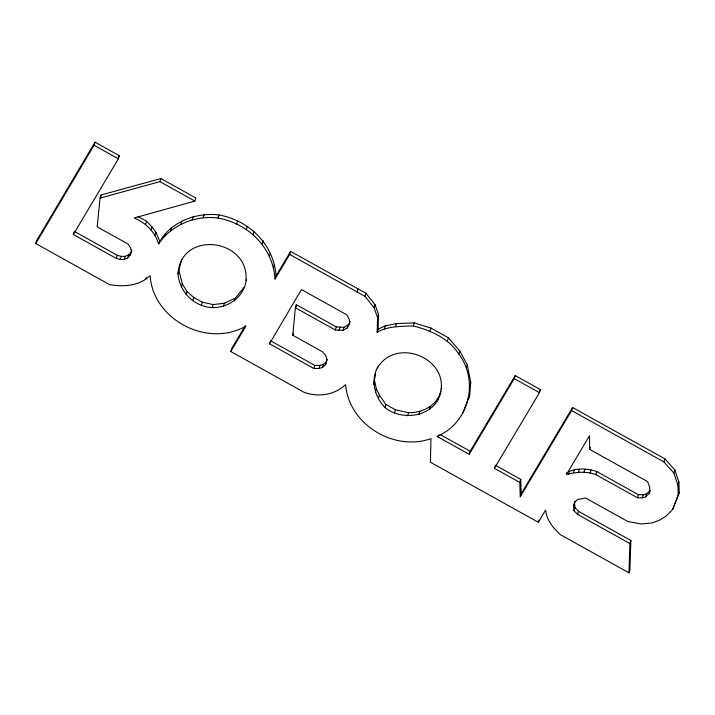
<?xml version="1.0" encoding="UTF-8"?>
<svg xmlns="http://www.w3.org/2000/svg" width="715" height="715" viewBox="0 0 715 715"><rect width="100%" height="100%" fill="white"/><g stroke="black" fill="none" stroke-linecap="round" stroke-linejoin="round"><path stroke-width="1.07" d="M245.209 325.834L231.749 348.437L230.775 351.521L303.902 392.195C317.773 397.549 334.826 395.082 345.613 384.572C348.75 424.415 393.965 451.8 430.975 438.635L430.403 462.23L538.332 522.263L545.634 510.001C546.51 520.163 553.276 528.126 560.48 534.722L628.968 572.822L629.897 543.525L577.613 514.434L573.984 510.68L573.609 506.157L574.619 502.341L577.702 499.49L585.487 497.962L627.913 521.566L641.364 523.979L652.491 522.888L659.355 520.225L666.058 516.159L672.627 509.572L679.25 492.537L678.875 482.008L674.88 469.987L664.905 458.833L572.581 407.479L571.607 410.562L520.234 496.853L519.769 482.446L494.396 468.334L539.441 392.669L540.415 389.586L515.211 375.563L514.237 378.646L469.192 454.311L436.919 436.356C468.79 423.575 479.434 381.229 458.824 354.059C448.636 338.267 430.931 330.393 413.297 325.969C401.088 326.371 388.165 326.058 377.154 332.18L377.574 317.621L378.539 314.529L375.044 304.697L366.035 293.32L290.63 251.385L276.053 275.874L275.078 278.957C272.942 247.569 248.436 223.572 218.093 218.057C195.436 215.001 171.546 224.894 158.578 243.887C155.048 231.866 145.61 222.633 134.143 217.986L194.891 201.085L195.856 198.001L160.884 178.544L101.012 195.025L100.037 198.109L97.16 226.843L128.101 244.056L130.38 247.587L131.426 251.09M377.154 332.18L378.128 329.088L378.539 314.529M575.083 501.161L574.583 503.065L574.958 507.587L578.578 511.35L630.871 540.442L629.942 569.739L628.968 572.822M468.754 398.335L469.728 395.252L470.711 382.31L467.279 364.856L459.799 350.976L448.394 337.766L430.993 328.087L414.271 322.885L396.432 323.6L385.349 325.87L378.128 329.088M270.145 341.743L269.492 343.799L313.903 368.502L318.979 368.484L322.483 367.439L325.522 364.686L326.943 359.556L325.629 355.257L322.349 351.7L292.775 335.255L295.375 307.772L296.35 304.688L336.264 326.889L343.969 327.264L348.116 324.976L350.144 321.562M296.135 306.887L296.35 304.688M100.788 197.233L101.012 195.025M440.824 391.74C435.828 416.47 403.037 422.091 385.019 407.613C374.615 396.682 370.442 380.666 377.735 366.849M373.713 384.339L375.607 373.588M440.181 393.795C450.084 358.304 395.824 336.399 377.368 368.011M441.28 389.693L441.557 387.673M649.372 493.305L649.792 487.281L647.549 481.579L589.687 449.395L589.518 435.73L566.441 474.492C575.861 472.034 586.309 470.962 595.801 474.608L637.458 497.783L642.347 497.837L645.574 496.88L649.372 493.305L650.346 490.213L646.548 493.797L643.321 494.753L638.432 494.7L596.775 471.525C588.043 468.727 577.988 467.699 569.417 471.417L568.452 474.51M246.326 279.565C243.931 300.497 220.488 312.991 201.38 305.296C188.134 300.13 179.125 287.966 177.999 273.765C180.904 229.488 249.562 238.649 246.005 280.602M177.999 273.765L181.762 259.375M325.522 364.686L327.068 359.547M73.976 232.438L73.332 234.502L116.277 258.383L120.263 259.465L124.267 259.42L127.788 257.936L130.309 254.969L131.837 249.946M230.775 351.521L245.915 326.094C207.681 348.107 153.09 319.989 150.114 275.641C139.497 285.964 123.445 287.171 109.556 284.597L35.75 243.547L36.724 240.455L95.023 142.178L119.369 155.718L118.395 158.81L73.332 234.502M35.75 243.547L94.049 145.261L95.023 142.178M116.277 258.383L117.251 255.3L74.297 231.41M120.263 259.465L121.237 256.381L125.241 256.336L128.763 254.853L131.283 251.886L130.309 254.969M124.267 259.42L125.241 256.336M127.788 257.936L128.763 254.853M145.547 224.331L146.521 221.248L137.968 216.484M100.037 198.109L159.91 181.637L160.884 178.544M151.133 230.096L152.107 227.013L146.521 221.248M154.932 235.28L155.906 232.196L152.107 227.013M145.762 279.324L146.414 277.268M158.578 243.887C169.089 222.329 195.946 211.998 219.067 214.974C249.401 220.488 273.908 244.485 276.053 275.874M164.414 236.585L165.388 233.501M170.671 230.972L171.645 227.888M180.859 224.188L181.833 221.105M192.129 219.907L193.095 216.824M181.315 287.001L182.289 283.909L178.973 270.681M203.132 217.718L204.106 214.634M186.079 294.705L187.053 291.622L182.289 283.909M218.093 218.057L219.067 214.974M192.809 300.532L193.783 297.449L187.053 291.622M201.38 305.296L202.354 302.213L193.783 297.449M236.629 224.045L237.603 220.962M212.239 307.656L213.213 304.572L224.403 303.24L235.485 297.976L243.744 287.752M246.318 229.435L247.292 226.351M223.429 306.333L224.403 303.24M253.056 234.734L254.031 231.651M234.52 301.069L235.485 297.976M262.253 243.77L263.227 240.687M269.26 256.408L270.234 253.316M273.3 268.223L274.265 265.14M275.078 278.957L289.655 254.469L290.63 251.385M292.775 335.255L293.427 333.19M313.903 368.502L314.877 365.419L319.954 365.401L323.457 364.355L326.496 361.593M318.979 368.484L319.954 365.401M322.483 367.439L323.457 364.355M269.492 343.799L301.426 289.557L346.775 314.779L349.242 319.274L349.68 323.797L347.141 328.06L342.994 330.348L335.29 329.973L336.264 326.889M338.99 330.419L339.965 327.336M342.994 330.348L343.969 327.264M357.035 291.943L358.009 288.86M347.141 328.06L348.116 324.976M377.574 317.621L374.079 307.79L365.061 296.403L366.035 293.32M374.079 307.79L375.044 304.697M384.375 328.954L385.349 325.87M395.458 326.692L396.432 323.6M375.393 391.99L376.367 388.906L374.687 381.256M378.423 398.201L379.397 395.118L376.367 388.906M385.019 407.613L385.993 404.529L379.397 395.118M413.297 325.969L414.271 322.885M394.537 412.904L395.511 409.82L385.993 404.529M430.019 331.17L430.993 328.087M407.595 415.773L408.569 412.689C422.261 413.056 436.919 405.557 440.762 391.713M418.901 414.53L419.875 411.447M447.42 340.849L448.394 337.766M429.483 409.731L430.457 406.638M437.464 400.811L438.429 397.728M458.824 354.059L459.799 350.976M438.241 437.097L438.894 435.042M466.305 367.939L467.279 364.856M469.737 385.394L470.711 382.31M462.551 413.744L469.728 395.252M469.192 454.311L470.166 451.228L515.211 375.563M494.396 468.334L495.039 466.269M519.769 482.446L520.743 479.363L495.361 465.242M520.556 495.826L521.208 493.77L572.581 407.479M538.332 522.263L538.985 520.207M566.441 474.492L567.084 472.427M573.466 472.624L574.44 469.541M578.435 472.418L579.409 469.335M589.687 449.395L590.331 447.34M583.994 472.186L584.968 469.103M573.609 506.157L574.583 503.065M573.984 510.68L574.958 507.587M590.125 472.981L591.099 469.898M577.613 514.434L578.578 511.35M595.801 474.608L596.775 471.525M637.458 497.783L638.432 494.7M642.347 497.837L643.321 494.753M629.897 543.525L630.871 540.442M645.574 496.88L646.548 493.797M678.276 495.62L677.909 485.092L673.905 473.071L663.931 461.917L664.905 458.833M673.905 473.071L674.88 469.987M677.909 485.092L678.875 482.008M672.627 509.572L679.25 492.537M118.225 157.64L119.369 155.718M539.271 391.498L540.415 389.586M202.354 302.213L213.213 304.572M395.511 409.82L408.569 412.689M117.251 255.3L121.237 256.381M159.91 181.637L194.891 201.085M514.237 378.646L539.441 392.669M571.607 410.562L663.931 461.917M94.049 145.261L118.395 158.81M289.655 254.469L365.061 296.403M295.375 307.772L335.29 329.973M440.181 434.55L470.166 451.228M270.467 340.715L314.877 365.419M155.906 232.196L159.552 240.794M520.743 479.363L521.208 493.77"/></g></svg>
